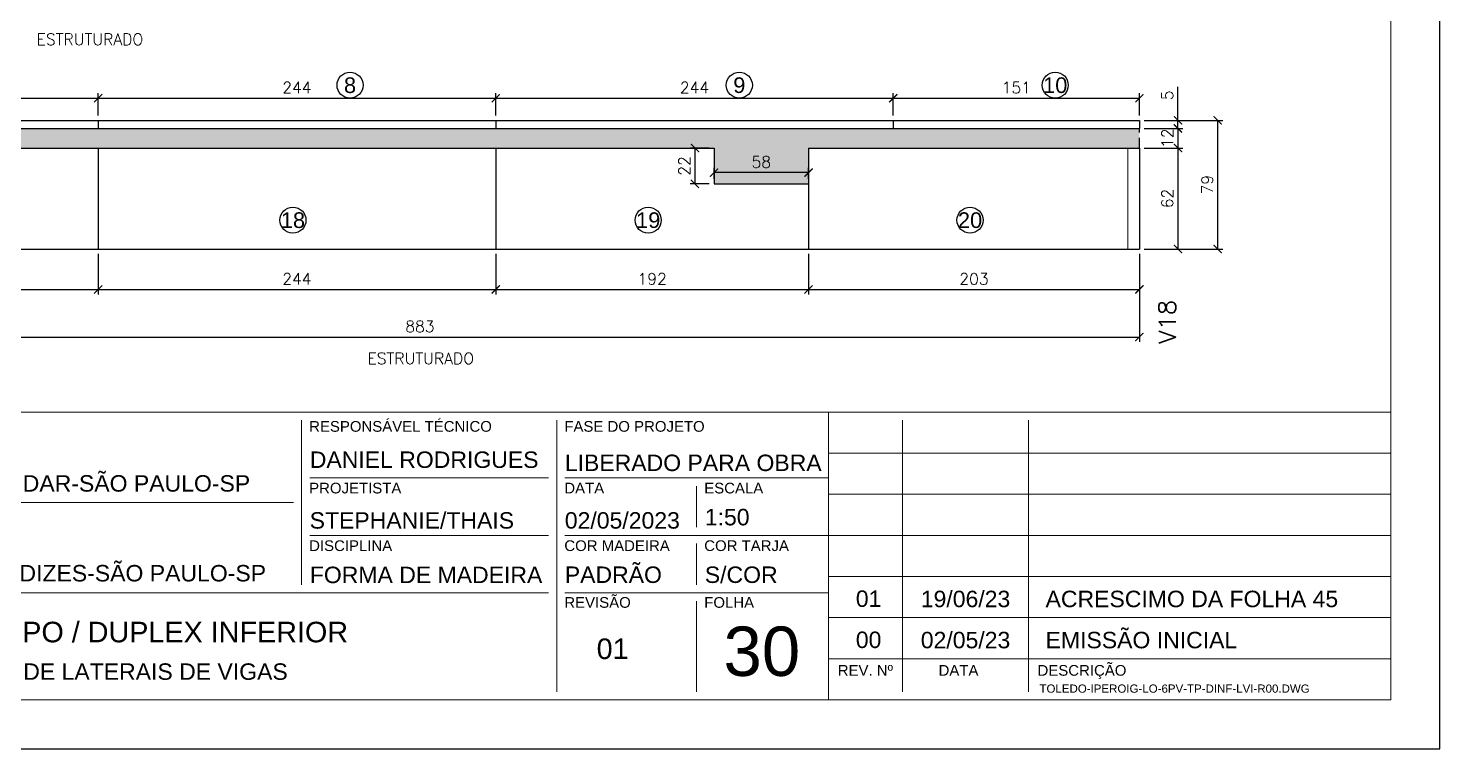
# Model space of a CAD drawing. Extents: x -23436 to 4767, y -4638 to 9755.
# Drawn here: x -16888 to -16021, y 632 to 1075 of the extents above; entities that cross this region are included whole.
import ezdxf
from ezdxf.enums import TextEntityAlignment as Align

# ---------------------------------------------------------------- set-up
doc = ezdxf.new("R2010")
doc.units = 0
doc.header["$PDMODE"] = 2
doc.header["$PDSIZE"] = 10
doc.linetypes.add('HIDDEN', pattern=[9.525, 6.35, -3.175])
doc.layers.get('0').update_dxf_attribs({"lineweight": 13})
doc.layers.get('Defpoints').update_dxf_attribs({"lineweight": 13})
for name, color, linetype in [('Concreto', 250, 'HIDDEN'), ('Cota', 4, 'Continuous'), ('MB Logo', 255, 'Continuous'), ('Painéis', 200, 'Continuous'), ('Romaneio', 10, 'Continuous')]:
    doc.layers.add(name, color=color, linetype=linetype)
for name, color, linetype, lineweight in [('FOLHA MB', 7, 'Continuous', 13), ('N° Folha', 5, 'Continuous', 13), ('Sarr 2.2x7', 40, 'Continuous', 9), ('Texto Seção', 7, 'Continuous', 15)]:
    doc.layers.add(name, color=color, linetype=linetype, lineweight=lineweight)
doc.layers.add('Laje_Perimetro', color=7, linetype='Continuous', plot=False)
doc.styles.add('ARIAL', font='arial.ttf', dxfattribs={"oblique": 15, "height": 25})
doc.styles.add('MB_C01', font='arial.ttf', dxfattribs={"height": 1.3})
doc.styles.add('MB_C02', font='arial.ttf', dxfattribs={"height": 2})
doc.styles.add('MB_C03', font='arial.ttf', dxfattribs={"height": 2.5})
doc.styles.add('MB_C04', font='arial.ttf', dxfattribs={"height": 6})
doc.styles.add('REGUA-120', font='ROMANS.shx', dxfattribs={"height": 15})
doc.styles.add('ROMANS', font='romans.shx')
doc.dimstyles.new('Cota Paínel', dxfattribs={"dimtxt": 7, "dimasz": 5, "dimexe": 3, "dimexo": 3, "dimgap": 3, "dimtad": 1, "dimdec": 1, "dimzin": 12, "dimdsep": 46, "dimtxsty": 'ROMANS', "dimblk": 'ARCHTICK', "dimcen": 0, "dimclrd": 4, "dimclre": 4, "dimclrt": 1, "dimadec": 1, "dimazin": 3, "dimtfac": 1, "dimtdec": 1, "dimtmove": 0, "dimatfit": 3, "dimldrblk": 'OBLIQUE', "dimfxl": 1, "dimtolj": 1, "dimtzin": 12, "dimarcsym": 0})

# ---------------------------------------------------------------- blocks, each defined once
blk = doc.blocks.new('A$C169d8357')
at = {"layer": 'FOLHA MB', "color": 1}
for p, q in [((1109.82, 356.72), (70, 356.72)), ((1109.82, 356.72), (1109.82, 179.94)), ((1455.02, 356.72), (1109.82, 356.72)), ((786.55, 351.67), (786.55, 250.65)), ((943.14, 351.67), (943.14, 184.99)), ((1155.28, 184.99), (1155.28, 351.67)), ((1232.62, 351.67), (1232.62, 184.99)), ((1455.02, 331.47), (1109.82, 331.47)), ((938.09, 316.32), (791.61, 316.32)), ((1109.82, 316.32), (948.19, 316.32)), ((1029, 311.26), (1029, 286.01)), ((1455.02, 306.21), (1109.82, 306.21)), ((781.5, 301.16), (450.7, 301.16)), ((938.09, 280.96), (791.61, 280.96)), ((1109.82, 280.96), (948.19, 280.96)), ((1455.02, 280.96), (1109.82, 280.96)), ((1029, 275.91), (1029, 250.65)), ((1455.02, 255.7), (1109.82, 255.7)), ((938.09, 245.6), (450.7, 245.6)), ((1109.82, 245.6), (948.19, 245.6)), ((1029, 240.55), (1029, 184.99)), ((1455.02, 230.45), (1109.82, 230.45)), ((1455.02, 205.19), (1109.82, 205.19))]:
    blk.add_line(p, q, dxfattribs=at)
for points in [[(0, 1199.94), (0, 149.94), (1485.02, 149.94), (1485.02, 1199.94)], [(70, 1169.94), (70, 179.94), (1455.02, 179.94), (1455.02, 1169.94)]]:
    blk.add_lwpolyline(points, close=True, dxfattribs=at)
at = {"layer": 'FOLHA MB', "color": 6}
for s, height, style, p in [('RESPONSÁVEL TÉCNICO', 6.5663, 'MB_C01', (791.21, 344.6)), ('FASE DO PROJETO', 6.5663, 'MB_C01', (947.79, 344.6)), ('R. HUNGRIA,620-10ºANDAR-SÃO PAULO-SP', 10.102, 'MB_C02', (459.73, 307.83)), ('PROJETISTA', 6.566, 'MB_C01', (791.21, 306.72)), ('DATA', 6.566, 'MB_C01', (947.79, 306.72)), ('ESCALA', 6.566, 'MB_C01', (1033.66, 306.72)), ('DISCIPLINA', 6.566, 'MB_C01', (791.21, 271.36)), ('COR MADEIRA', 6.5663, 'MB_C01', (947.79, 271.36)), ('COR TARJA', 6.566, 'MB_C01', (1033.66, 271.36)), ('RUA IPEROIG,180-PERDIZES-SÃO PAULO-SP', 10.102, 'MB_C02', (459.73, 252.69)), ('REVISÃO', 6.566, 'MB_C01', (947.79, 236.51)), ('FOLHA', 6.566, 'MB_C01', (1033.66, 236.51)), ('PROJETO EXECUTIVO DE LATERAIS DE VIGAS', 10.102, 'MB_C02', (459.73, 192.28))]:
    blk.add_text(s, height=height, dxfattribs=dict(at, style=style)).set_placement(p)
at = {"layer": 'FOLHA MB', "color": 5}
for s, height, style, p in [('DANIEL RODRIGUES', 10.102, 'MB_C02', (791.61, 322.38)), ('LIBERADO PARA OBRA', 10.102, 'MB_C02', (948.09, 320.46)), ('STEPHANIE/THAIS', 10.102, 'MB_C02', (791.51, 285.11)), ('02/05/2023', 10.102, 'MB_C02', (948.09, 285.11)), ('1:50', 10.102, 'MB_C02', (1034, 287.12)), ('FORMA DE MADEIRA', 10.102, 'MB_C02', (791.61, 251.66)), ('PADRÃO', 10.102, 'MB_C02', (948.09, 251.76)), ('S/COR', 10.102, 'MB_C02', (1034, 251.76)), ('01', 10.102, 'MB_C02', (1126.67, 237.06)), ('19/06/23', 10.102, 'MB_C02', (1166.54, 236.89)), ('ACRESCIMO DA FOLHA 45', 10.102, 'MB_C02', (1243.12, 236.89)), ('6º PAVIMENTO / TIPO / DUPLEX INFERIOR', 12.6276, 'MB_C03', (459.73, 215.3)), ('01', 12.628, 'MB_C03', (967.63, 205.03)), ('00', 10.102, 'MB_C02', (1126.67, 211.8)), ('02/05/23', 10.102, 'MB_C02', (1166.54, 211.64)), ('EMISSÃO INICIAL', 10.102, 'MB_C02', (1243.12, 211.64))]:
    blk.add_text(s, height=height, dxfattribs=dict(at, style=style)).set_placement(p)
at = {"layer": 'FOLHA MB', "color": 6, "style": 'MB_C01'}
for s, p in [('REV. Nº', (1132.55, 198.09)), ('DATA', (1189.69, 198.09)), ('DESCRIÇÃO', (1265.45, 198.09))]:
    blk.add_text(s, height=6.566, dxfattribs=at).set_placement(p, align=Align.MIDDLE_CENTER)
at = {"layer": 'FOLHA MB', "insert": (1239.38, 189.41), "char_height": 5.051, "width": 210.8177, "attachment_point": 1, "style": 'MB_C04'}
blk.add_mtext('TOLEDO-IPEROIG-LO-6PV-TP-DINF-LVI-R00.DWG', dxfattribs=at)
blk = doc.blocks.new('_ArchTick')
at = {"color": 0, "linetype": 'ByBlock', "const_width": 0.15}
blk.add_lwpolyline([(-0.5, -0.5), (0.5, 0.5)], dxfattribs=at)
blk = doc.blocks.new('*D911')
at = {"layer": 'Cota', "color": 4, "lineweight": -2, "transparency": 16777216}
for p, q in [((-17088.7, 936.12), (-17088.7, 911.27)), ((-16844.7, 936.12), (-16844.7, 911.27)), ((-17088.7, 914.27), (-16844.7, 914.27))]:
    blk.add_line(p, q, dxfattribs=at)
at = {"layer": 'Defpoints', "color": 0, "transparency": 16777216}
for p in [(-17088.7, 939.12), (-16844.7, 939.12), (-16844.7, 914.27)]:
    blk.add_point(p, dxfattribs=at)
at = {"layer": 'Cota', "color": 4, "lineweight": -2, "transparency": 16777216, "xscale": 5, "yscale": 5, "zscale": 5, "rotation": 180}
blk.add_blockref('_ArchTick', (-17088.7, 914.27), dxfattribs=at)
at = {"layer": 'Cota', "color": 4, "lineweight": -2, "transparency": 16777216, "xscale": 5, "yscale": 5, "zscale": 5}
blk.add_blockref('_ArchTick', (-16844.7, 914.27), dxfattribs=at)
at = {"layer": 'Cota', "color": 1, "transparency": 16777216, "insert": (-16966.7, 920.77), "char_height": 7, "attachment_point": 5, "style": 'ROMANS'}
blk.add_mtext('\\A1;244', dxfattribs=at)
blk = doc.blocks.new('_OBLIQUE')
at = {"color": 0, "linetype": 'ByBlock', "lineweight": -2}
for p, q in [((0, 0), (-1, 0)), ((-0.5, -0.5), (0.5, 0.5))]:
    blk.add_line(p, q, dxfattribs=at)
blk = doc.blocks.new('*D912')
at = {"layer": 'Cota', "color": 4, "lineweight": -2, "transparency": 16777216}
for p, q in [((-16844.7, 936.12), (-16844.7, 911.27)), ((-16600.7, 936.12), (-16600.7, 911.27)), ((-16844.7, 914.27), (-16600.7, 914.27))]:
    blk.add_line(p, q, dxfattribs=at)
at = {"layer": 'Defpoints', "color": 0, "transparency": 16777216}
for p in [(-16844.7, 939.12), (-16600.7, 939.12), (-16600.7, 914.27)]:
    blk.add_point(p, dxfattribs=at)
at = {"layer": 'Cota', "color": 4, "lineweight": -2, "transparency": 16777216, "xscale": 5, "yscale": 5, "zscale": 5, "rotation": 180}
blk.add_blockref('_ArchTick', (-16844.7, 914.27), dxfattribs=at)
at = {"layer": 'Cota', "color": 4, "lineweight": -2, "transparency": 16777216, "xscale": 5, "yscale": 5, "zscale": 5}
blk.add_blockref('_ArchTick', (-16600.7, 914.27), dxfattribs=at)
at = {"layer": 'Cota', "color": 1, "transparency": 16777216, "insert": (-16722.7, 920.77), "char_height": 7, "attachment_point": 5, "style": 'ROMANS'}
blk.add_mtext('\\A1;244', dxfattribs=at)
blk = doc.blocks.new('*D913')
at = {"layer": 'Cota', "color": 4, "lineweight": -2, "transparency": 16777216}
for p, q in [((-16600.7, 936.12), (-16600.7, 911.27)), ((-16408.7, 936.12), (-16408.7, 911.27)), ((-16600.7, 914.27), (-16408.7, 914.27))]:
    blk.add_line(p, q, dxfattribs=at)
at = {"layer": 'Defpoints', "color": 0, "transparency": 16777216}
for p in [(-16600.7, 939.12), (-16408.7, 939.12), (-16408.7, 914.27)]:
    blk.add_point(p, dxfattribs=at)
at = {"layer": 'Cota', "color": 4, "lineweight": -2, "transparency": 16777216, "xscale": 5, "yscale": 5, "zscale": 5, "rotation": 180}
blk.add_blockref('_ArchTick', (-16600.7, 914.27), dxfattribs=at)
at = {"layer": 'Cota', "color": 4, "lineweight": -2, "transparency": 16777216, "xscale": 5, "yscale": 5, "zscale": 5}
blk.add_blockref('_ArchTick', (-16408.7, 914.27), dxfattribs=at)
at = {"layer": 'Cota', "color": 1, "transparency": 16777216, "insert": (-16504.7, 920.77), "char_height": 7, "attachment_point": 5, "style": 'ROMANS'}
blk.add_mtext('\\A1;192', dxfattribs=at)
blk = doc.blocks.new('*D914')
at = {"layer": 'Cota', "color": 4, "lineweight": -2, "transparency": 16777216}
for p, q in [((-16408.7, 936.12), (-16408.7, 911.27)), ((-16205.7, 936.12), (-16205.7, 911.27)), ((-16408.7, 914.27), (-16205.7, 914.27))]:
    blk.add_line(p, q, dxfattribs=at)
at = {"layer": 'Defpoints', "color": 0, "transparency": 16777216}
for p in [(-16408.7, 939.12), (-16205.7, 939.12), (-16205.7, 914.27)]:
    blk.add_point(p, dxfattribs=at)
at = {"layer": 'Cota', "color": 4, "lineweight": -2, "transparency": 16777216, "xscale": 5, "yscale": 5, "zscale": 5, "rotation": 180}
blk.add_blockref('_ArchTick', (-16408.7, 914.27), dxfattribs=at)
at = {"layer": 'Cota', "color": 4, "lineweight": -2, "transparency": 16777216, "xscale": 5, "yscale": 5, "zscale": 5}
blk.add_blockref('_ArchTick', (-16205.7, 914.27), dxfattribs=at)
at = {"layer": 'Cota', "color": 1, "transparency": 16777216, "insert": (-16307.2, 920.77), "char_height": 7, "attachment_point": 5, "style": 'ROMANS'}
blk.add_mtext('\\A1;203', dxfattribs=at)
blk = doc.blocks.new('*D916')
at = {"layer": 'Cota', "color": 4, "lineweight": -2, "transparency": 16777216}
for p, q in [((-17088.7, 936.12), (-17088.7, 882.05)), ((-16205.7, 936.12), (-16205.7, 882.05)), ((-17088.7, 885.05), (-16205.7, 885.05))]:
    blk.add_line(p, q, dxfattribs=at)
at = {"layer": 'Defpoints', "color": 0, "transparency": 16777216}
for p in [(-17088.7, 939.12), (-16205.7, 939.12), (-16205.7, 885.05)]:
    blk.add_point(p, dxfattribs=at)
at = {"layer": 'Cota', "color": 4, "lineweight": -2, "transparency": 16777216, "xscale": 5, "yscale": 5, "zscale": 5, "rotation": 180}
blk.add_blockref('_ArchTick', (-17088.7, 885.05), dxfattribs=at)
at = {"layer": 'Cota', "color": 4, "lineweight": -2, "transparency": 16777216, "xscale": 5, "yscale": 5, "zscale": 5}
blk.add_blockref('_ArchTick', (-16205.7, 885.05), dxfattribs=at)
at = {"layer": 'Cota', "color": 1, "transparency": 16777216, "insert": (-16647.2, 891.55), "char_height": 7, "attachment_point": 5, "style": 'ROMANS'}
blk.add_mtext('\\A1;883', dxfattribs=at)
blk = doc.blocks.new('*D918')
at = {"layer": 'Cota', "color": 4, "lineweight": -2, "transparency": 16777216}
for p, q in [((-16202.7, 1001.12), (-16179.02, 1001.12)), ((-16182.02, 1001.12), (-16182.02, 939.12)), ((-16202.7, 939.12), (-16179.02, 939.12))]:
    blk.add_line(p, q, dxfattribs=at)
at = {"layer": 'Defpoints', "color": 0, "transparency": 16777216}
for p in [(-16205.7, 1001.12), (-16205.7, 939.12), (-16182.02, 939.12)]:
    blk.add_point(p, dxfattribs=at)
at = {"layer": 'Cota', "color": 4, "lineweight": -2, "transparency": 16777216, "xscale": 5, "yscale": 5, "zscale": 5}
for p, rotation in [((-16182.02, 1001.12), 90), ((-16182.02, 939.12), 270)]:
    blk.add_blockref('_ArchTick', p, dxfattribs=dict(at, rotation=rotation))
at = {"layer": 'Cota', "color": 1, "transparency": 16777216, "insert": (-16188.52, 970.12), "char_height": 7, "attachment_point": 5, "rotation": 90, "style": 'ROMANS'}
blk.add_mtext('\\A1;62', dxfattribs=at)
blk = doc.blocks.new('*D919')
at = {"layer": 'Cota', "color": 4, "lineweight": -2, "transparency": 16777216}
for p, q in [((-16202.7, 1013.12), (-16179.02, 1013.12)), ((-16182.02, 1013.12), (-16182.02, 1001.12)), ((-16202.7, 1001.12), (-16179.02, 1001.12))]:
    blk.add_line(p, q, dxfattribs=at)
at = {"layer": 'Defpoints', "color": 0, "transparency": 16777216}
for p in [(-16205.7, 1013.12), (-16205.7, 1001.12), (-16182.02, 1001.12)]:
    blk.add_point(p, dxfattribs=at)
at = {"layer": 'Cota', "color": 4, "lineweight": -2, "transparency": 16777216, "xscale": 5, "yscale": 5, "zscale": 5}
for p, rotation in [((-16182.02, 1013.12), 90), ((-16182.02, 1001.12), 270)]:
    blk.add_blockref('_ArchTick', p, dxfattribs=dict(at, rotation=rotation))
at = {"layer": 'Cota', "color": 1, "transparency": 16777216, "insert": (-16188.52, 1007.12), "char_height": 7, "attachment_point": 5, "rotation": 90, "style": 'ROMANS'}
blk.add_mtext('\\A1;12', dxfattribs=at)
blk = doc.blocks.new('*D920')
at = {"layer": 'Cota', "color": 4, "lineweight": -2, "transparency": 16777216}
for p, q in [((-16182.02, 1018.12), (-16182.02, 1038.79)), ((-16202.7, 1018.12), (-16179.02, 1018.12)), ((-16182.02, 1013.12), (-16182.02, 1018.12)), ((-16202.7, 1013.12), (-16179.02, 1013.12)), ((-16182.02, 1013.12), (-16182.02, 1008.12))]:
    blk.add_line(p, q, dxfattribs=at)
at = {"layer": 'Defpoints', "color": 0, "transparency": 16777216}
for p in [(-16205.7, 1018.12), (-16182.02, 1018.12), (-16205.7, 1013.12)]:
    blk.add_point(p, dxfattribs=at)
at = {"layer": 'Cota', "color": 4, "lineweight": -2, "transparency": 16777216, "xscale": 5, "yscale": 5, "zscale": 5}
for p, rotation in [((-16182.02, 1018.12), 270), ((-16182.02, 1013.12), 90)]:
    blk.add_blockref('_ArchTick', p, dxfattribs=dict(at, rotation=rotation))
at = {"layer": 'Cota', "color": 1, "transparency": 16777216, "insert": (-16188.52, 1033.46), "char_height": 7, "attachment_point": 5, "rotation": 90, "style": 'ROMANS'}
blk.add_mtext('\\A1;5', dxfattribs=at)
blk = doc.blocks.new('*D921')
at = {"layer": 'Cota', "color": 4, "lineweight": -2, "transparency": 16777216}
for p, q in [((-16202.7, 1018.12), (-16154.58, 1018.12)), ((-16157.58, 939.12), (-16157.58, 1018.12)), ((-16202.7, 939.12), (-16154.58, 939.12))]:
    blk.add_line(p, q, dxfattribs=at)
at = {"layer": 'Defpoints', "color": 0, "transparency": 16777216}
for p in [(-16205.7, 1018.12), (-16157.58, 1018.12), (-16205.7, 939.12)]:
    blk.add_point(p, dxfattribs=at)
at = {"layer": 'Cota', "color": 4, "lineweight": -2, "transparency": 16777216, "xscale": 5, "yscale": 5, "zscale": 5}
for p, rotation in [((-16157.58, 1018.12), 90), ((-16157.58, 939.12), 270)]:
    blk.add_blockref('_ArchTick', p, dxfattribs=dict(at, rotation=rotation))
at = {"layer": 'Cota', "color": 1, "transparency": 16777216, "insert": (-16164.08, 978.62), "char_height": 7, "attachment_point": 5, "rotation": 90, "style": 'ROMANS'}
blk.add_mtext('\\A1;79', dxfattribs=at)
blk = doc.blocks.new('*D940')
at = {"layer": 'Cota', "color": 4, "lineweight": -2, "transparency": 16777216}
for p, q in [((-16466.7, 982.12), (-16466.7, 989.02)), ((-16408.7, 982.12), (-16408.7, 989.02)), ((-16408.7, 986.02), (-16466.7, 986.02))]:
    blk.add_line(p, q, dxfattribs=at)
at = {"layer": 'Defpoints', "color": 0, "transparency": 16777216}
for p in [(-16466.7, 986.02), (-16466.7, 979.12), (-16408.7, 979.12)]:
    blk.add_point(p, dxfattribs=at)
at = {"layer": 'Cota', "color": 4, "lineweight": -2, "transparency": 16777216, "xscale": 5, "yscale": 5, "zscale": 5, "rotation": 180}
blk.add_blockref('_ArchTick', (-16466.7, 986.02), dxfattribs=at)
at = {"layer": 'Cota', "color": 4, "lineweight": -2, "transparency": 16777216, "xscale": 5, "yscale": 5, "zscale": 5}
blk.add_blockref('_ArchTick', (-16408.7, 986.02), dxfattribs=at)
at = {"layer": 'Cota', "color": 1, "transparency": 16777216, "insert": (-16437.7, 992.52), "char_height": 7, "attachment_point": 5, "style": 'ROMANS'}
blk.add_mtext('\\A1;58', dxfattribs=at)
blk = doc.blocks.new('*D941')
at = {"layer": 'Cota', "color": 4, "lineweight": -2, "transparency": 16777216}
for p, q in [((-16469.7, 1001.12), (-16481.45, 1001.12)), ((-16478.45, 1001.12), (-16478.45, 979.12)), ((-16469.7, 979.12), (-16481.45, 979.12))]:
    blk.add_line(p, q, dxfattribs=at)
at = {"layer": 'Defpoints', "color": 0, "transparency": 16777216}
for p in [(-16466.7, 1001.12), (-16478.45, 979.12), (-16466.7, 979.12)]:
    blk.add_point(p, dxfattribs=at)
at = {"layer": 'Cota', "color": 4, "lineweight": -2, "transparency": 16777216, "xscale": 5, "yscale": 5, "zscale": 5}
for p, rotation in [((-16478.45, 1001.12), 90), ((-16478.45, 979.12), 270)]:
    blk.add_blockref('_ArchTick', p, dxfattribs=dict(at, rotation=rotation))
at = {"layer": 'Cota', "color": 1, "transparency": 16777216, "insert": (-16484.95, 990.12), "char_height": 7, "attachment_point": 5, "rotation": 90, "style": 'ROMANS'}
blk.add_mtext('\\A1;22', dxfattribs=at)
blk = doc.blocks.new('*D942')
at = {"layer": 'Cota', "color": 4, "lineweight": -2, "transparency": 16777216}
for p, q in [((-16356.7, 1021.12), (-16356.7, 1034.7)), ((-16356.7, 1031.7), (-16205.7, 1031.7)), ((-16205.7, 1021.12), (-16205.7, 1034.7))]:
    blk.add_line(p, q, dxfattribs=at)
at = {"layer": 'Defpoints', "color": 0, "transparency": 16777216}
for p in [(-16205.7, 1031.7), (-16356.7, 1018.12), (-16205.7, 1018.12)]:
    blk.add_point(p, dxfattribs=at)
at = {"layer": 'Cota', "color": 4, "lineweight": -2, "transparency": 16777216, "xscale": 5, "yscale": 5, "zscale": 5, "rotation": 180}
blk.add_blockref('_ArchTick', (-16356.7, 1031.7), dxfattribs=at)
at = {"layer": 'Cota', "color": 4, "lineweight": -2, "transparency": 16777216, "xscale": 5, "yscale": 5, "zscale": 5}
blk.add_blockref('_ArchTick', (-16205.7, 1031.7), dxfattribs=at)
at = {"layer": 'Cota', "color": 1, "transparency": 16777216, "insert": (-16281.2, 1038.2), "char_height": 7, "attachment_point": 5, "style": 'ROMANS'}
blk.add_mtext('\\A1;151', dxfattribs=at)
blk = doc.blocks.new('*D943')
at = {"layer": 'Cota', "color": 4, "lineweight": -2, "transparency": 16777216}
for p, q in [((-16600.7, 1021.12), (-16600.7, 1034.7)), ((-16600.7, 1031.7), (-16356.7, 1031.7)), ((-16356.7, 1021.12), (-16356.7, 1034.7))]:
    blk.add_line(p, q, dxfattribs=at)
at = {"layer": 'Defpoints', "color": 0, "transparency": 16777216}
for p in [(-16356.7, 1031.7), (-16600.7, 1018.12), (-16356.7, 1018.12)]:
    blk.add_point(p, dxfattribs=at)
at = {"layer": 'Cota', "color": 4, "lineweight": -2, "transparency": 16777216, "xscale": 5, "yscale": 5, "zscale": 5, "rotation": 180}
blk.add_blockref('_ArchTick', (-16600.7, 1031.7), dxfattribs=at)
at = {"layer": 'Cota', "color": 4, "lineweight": -2, "transparency": 16777216, "xscale": 5, "yscale": 5, "zscale": 5}
blk.add_blockref('_ArchTick', (-16356.7, 1031.7), dxfattribs=at)
at = {"layer": 'Cota', "color": 1, "transparency": 16777216, "insert": (-16478.7, 1038.2), "char_height": 7, "attachment_point": 5, "style": 'ROMANS'}
blk.add_mtext('\\A1;244', dxfattribs=at)
blk = doc.blocks.new('*D944')
at = {"layer": 'Cota', "color": 4, "lineweight": -2, "transparency": 16777216}
for p, q in [((-17088.7, 1021.12), (-17088.7, 1034.7)), ((-17088.7, 1031.7), (-16844.7, 1031.7)), ((-16844.7, 1021.12), (-16844.7, 1034.7))]:
    blk.add_line(p, q, dxfattribs=at)
at = {"layer": 'Defpoints', "color": 0, "transparency": 16777216}
for p in [(-16844.7, 1031.7), (-17088.7, 1018.12), (-16844.7, 1018.12)]:
    blk.add_point(p, dxfattribs=at)
at = {"layer": 'Cota', "color": 4, "lineweight": -2, "transparency": 16777216, "xscale": 5, "yscale": 5, "zscale": 5, "rotation": 180}
blk.add_blockref('_ArchTick', (-17088.7, 1031.7), dxfattribs=at)
at = {"layer": 'Cota', "color": 4, "lineweight": -2, "transparency": 16777216, "xscale": 5, "yscale": 5, "zscale": 5}
blk.add_blockref('_ArchTick', (-16844.7, 1031.7), dxfattribs=at)
at = {"layer": 'Cota', "color": 1, "transparency": 16777216, "insert": (-16966.7, 1038.2), "char_height": 7, "attachment_point": 5, "style": 'ROMANS'}
blk.add_mtext('\\A1;244', dxfattribs=at)
blk = doc.blocks.new('*D945')
at = {"layer": 'Cota', "color": 4, "lineweight": -2, "transparency": 16777216}
for p, q in [((-16844.7, 1021.12), (-16844.7, 1034.7)), ((-16844.7, 1031.7), (-16600.7, 1031.7)), ((-16600.7, 1021.12), (-16600.7, 1034.7))]:
    blk.add_line(p, q, dxfattribs=at)
at = {"layer": 'Defpoints', "color": 0, "transparency": 16777216}
for p in [(-16600.7, 1031.7), (-16844.7, 1018.12), (-16600.7, 1018.12)]:
    blk.add_point(p, dxfattribs=at)
at = {"layer": 'Cota', "color": 4, "lineweight": -2, "transparency": 16777216, "xscale": 5, "yscale": 5, "zscale": 5, "rotation": 180}
blk.add_blockref('_ArchTick', (-16844.7, 1031.7), dxfattribs=at)
at = {"layer": 'Cota', "color": 4, "lineweight": -2, "transparency": 16777216, "xscale": 5, "yscale": 5, "zscale": 5}
blk.add_blockref('_ArchTick', (-16600.7, 1031.7), dxfattribs=at)
at = {"layer": 'Cota', "color": 1, "transparency": 16777216, "insert": (-16722.7, 1038.2), "char_height": 7, "attachment_point": 5, "style": 'ROMANS'}
blk.add_mtext('\\A1;244', dxfattribs=at)

msp = doc.modelspace()

# ---------------------------------------------------------------- hatches: boundary and pattern name
at = {"layer": 'Concreto'}
h = msp.add_hatch(dxfattribs=at)
h.set_pattern_fill('AR-CONC', color=256, scale=2.5)
h.set_pattern_definition([(50, (0, 21.121), (17.931505, -1.568803), [1.875, -20.625]), (355, (0, 21.121), (-3.468783, 18.804803), [1.5, -16.5]), (100.45144, (1.494, 20.99), (14.462721, 17.236), [1.593505, -17.528553]), (46.1842, (0, 26.121), (26.681033, -4.137982), [2.8125, -30.9375]), (96.63564, (2.223, 25.776), (23.36655, 24.352965), [2.39026, -26.292844]), (351.18416, (0, 26.12), (23.36655, 24.352965), [2.25, -24.75]), (21, (2.5, 24.871), (14.922676, -10.065472), [1.875, -20.625]), (326, (2.5, 24.871), (6.082883, 18.128751), [1.5, -16.5]), (71.45144, (3.744, 24.032), (21.00556, 8.063279), [1.593505, -17.528553]), (37.5, (0, 21.121), (0.3039964, 8.3223463), [0, -16.3, 0, -16.75, 0, -16.5625]), (7.5, (0, 21.121), (6.5767384, 9.860293), [0, -9.55, 0, -15.925, 0, -6.3125]), (327.5, (-5.575, 21.121), (13.345561, -0.5638718), [0, -6.25, 0, -19.5, 0, -25.875]), (317.5, (-8.075, 21.121), (14.579654, 2.5026246), [0, -8.125, 0, -12.95, 0, -18.375])])
h.paths.add_polyline_path([(-16408.7, 1001.12), (-16205.7, 1001.12), (-16205.7, 1013.12), (-17088.7, 1013.12), (-17088.7, 1018.12), (-17108.7, 1018.12), (-17108.7, 1018.04), (-17108.7, 1001.12), (-17291.7, 1001.12), (-17291.7, 989.12), (-17133.7, 989.12), (-17133.7, 968.12), (-17108.7, 968.12), (-17108.7, 939.12), (-17088.7, 939.12), (-17088.7, 1001.12), (-17081.7, 1001.12), (-16466.7, 1001.12), (-16466.7, 979.12), (-16408.7, 979.12)])

# ---------------------------------------------------------------- linework, layer by layer
msp.add_line((-16205.7, 1001.12), (-16205.7, 1013.12), dxfattribs=at)
at = {"layer": 'Laje_Perimetro'}
msp.add_lwpolyline([(-16021.36, 1682.26), (-17506.38, 1682.26), (-17506.38, 632.26), (-16021.36, 632.26)], close=True, dxfattribs=at)
at = {"layer": 'Painéis'}
for p, q in [((-17088.7, 1018.12), (-16205.7, 1018.12)), ((-16844.7, 1018.12), (-16844.7, 1013.12)), ((-16600.7, 1018.12), (-16600.7, 1013.12)), ((-16356.7, 1018.12), (-16356.7, 1013.12)), ((-16205.7, 1018.12), (-16205.7, 1013.12)), ((-17088.7, 1013.12), (-16205.7, 1013.12)), ((-17088.7, 1001.12), (-16466.7, 1001.12)), ((-16844.7, 1001.12), (-16844.7, 939.12)), ((-16600.7, 1001.12), (-16600.7, 939.12)), ((-16466.7, 1001.12), (-16466.7, 979.12)), ((-16408.7, 1001.12), (-16408.7, 939.12)), ((-16408.7, 1001.12), (-16205.7, 1001.12)), ((-16205.7, 1001.12), (-16205.7, 939.12)), ((-16466.7, 979.12), (-16408.7, 979.12)), ((-17088.7, 939.12), (-16205.7, 939.12))]:
    msp.add_line(p, q, dxfattribs=at)
at = {"layer": 'Romaneio'}
for centre in [(-16690.09, 1039.7), (-16451.2, 1039.7), (-16257.34, 1039.7), (-16725.12, 956.83), (-16507.12, 956.83), (-16309.62, 956.83)]:
    msp.add_circle(centre, 8, dxfattribs=at)
at = {"layer": 'Sarr 2.2x7', "color": 50}
for p, q in [((-17088.7, 1018.12), (-16205.7, 1018.12)), ((-16205.7, 1018.12), (-16205.7, 1015.62)), ((-16205.7, 1013.12), (-16205.7, 1015.62)), ((-17088.7, 1013.12), (-16205.7, 1013.12)), ((-16212.7, 1001.12), (-16209.2, 1001.12)), ((-16212.7, 1001.12), (-16212.7, 939.12)), ((-16205.7, 1001.12), (-16209.2, 1001.12)), ((-16205.7, 1001.12), (-16205.7, 939.12)), ((-16212.7, 939.12), (-16209.2, 939.12)), ((-16205.7, 939.12), (-16209.2, 939.12))]:
    msp.add_line(p, q, dxfattribs=at)

# ---------------------------------------------------------------- block references
at = {"layer": 'MB Logo'}
msp.add_blockref('A$C169d8357', (-17506.38, 482.32), dxfattribs=at)

# ---------------------------------------------------------------- texts
at = {"layer": 'N° Folha', "color": 5, "style": 'MB_C04'}
msp.add_text('30', height=30.306, dxfattribs=at).set_placement((-16460.91, 677))
at = {"layer": 'Painéis', "color": 1, "char_height": 7, "attachment_point": 5, "style": 'ROMANS'}
for insert in [(-16849.71, 1067.85), (-16646.71, 871.9)]:
    msp.add_mtext('\\A1;ESTRUTURADO', dxfattribs=dict(at, insert=insert))
at = {"layer": 'Romaneio', "color": 0, "style": 'ARIAL'}
for s, p in [('8', (-16690.09, 1039.7)), ('9', (-16451.2, 1039.7)), ('10', (-16257.34, 1039.7)), ('18', (-16725.12, 956.83)), ('19', (-16507.12, 956.83)), ('20', (-16309.62, 956.83))]:
    msp.add_text(s, height=9.6, dxfattribs=at).set_placement(p, align=Align.MIDDLE_CENTER)
at = {"layer": 'Texto Seção', "style": 'REGUA-120', "width": 1.05}
msp.add_text('V18', height=10.4, rotation=90, dxfattribs=at).set_placement((-16188.55, 894.34), align=Align.MIDDLE_CENTER)

# ---------------------------------------------------------------- dimensions: what is measured, and where the dimension line sits
at = {"layer": 'Cota'}
for base, p1, p2, picture, middle in [((-16844.7, 1031.7), (-17088.7, 1018.12), (-16844.7, 1018.12), '*D944', (-16966.7, 1038.2)), ((-16356.7, 1031.7), (-16600.7, 1018.12), (-16356.7, 1018.12), '*D943', (-16478.7, 1038.2)), ((-16205.7, 1031.7), (-16356.7, 1018.12), (-16205.7, 1018.12), '*D942', (-16281.2, 1038.2)), ((-16466.7, 986.02), (-16408.7, 979.12), (-16466.7, 979.12), '*D940', (-16437.7, 992.52)), ((-16844.7, 914.27), (-17088.7, 939.12), (-16844.7, 939.12), '*D911', (-16966.7, 920.77)), ((-16205.7, 885.05), (-17088.7, 939.12), (-16205.7, 939.12), '*D916', (-16647.2, 891.55)), ((-16600.7, 914.27), (-16844.7, 939.12), (-16600.7, 939.12), '*D912', (-16722.7, 920.77)), ((-16408.7, 914.27), (-16600.7, 939.12), (-16408.7, 939.12), '*D913', (-16504.7, 920.77)), ((-16205.7, 914.27), (-16408.7, 939.12), (-16205.7, 939.12), '*D914', (-16307.2, 920.77))]:
    dim = msp.add_linear_dim(base=base, p1=p1, p2=p2, dimstyle='Cota Paínel', dxfattribs=at)
    dim.commit()
    dim.dimension.update_dxf_attribs({"geometry": picture, "text_midpoint": middle})
dim = msp.add_linear_dim(base=(-16600.7, 1031.7), p1=(-16844.7, 1018.12), p2=(-16600.7, 1018.12), dimstyle='Cota Paínel', override={"dimtmove": 1}, dxfattribs=at)
dim.commit()
dim.dimension.update_dxf_attribs({"geometry": '*D945', "text_midpoint": (-16722.7, 1038.2)})
for base, p1, p2, picture, middle in [((-16182.02, 1018.12), (-16205.7, 1013.12), (-16205.7, 1018.12), '*D920', (-16188.52, 1033.46)), ((-16157.58, 1018.12), (-16205.7, 939.12), (-16205.7, 1018.12), '*D921', (-16164.08, 978.62)), ((-16478.45, 979.12), (-16466.7, 1001.12), (-16466.7, 979.12), '*D941', (-16484.95, 990.12)), ((-16182.02, 939.12), (-16205.7, 1001.12), (-16205.7, 939.12), '*D918', (-16188.52, 970.12))]:
    dim = msp.add_linear_dim(base=base, p1=p1, p2=p2, angle=90, dimstyle='Cota Paínel', dxfattribs=at)
    dim.commit()
    dim.dimension.update_dxf_attribs({"geometry": picture, "text_midpoint": middle})
dim = msp.add_linear_dim(base=(-16182.02, 1001.12), p1=(-16205.7, 1013.12), p2=(-16205.7, 1001.12), angle=90, dimstyle='Cota Paínel', dxfattribs=at)
dim.commit()
dim.dimension.update_dxf_attribs({"geometry": '*D919', "text_midpoint": (-16182.02, 1007.12), "dimtype": 160})

doc.saveas('drawing.dxf')
